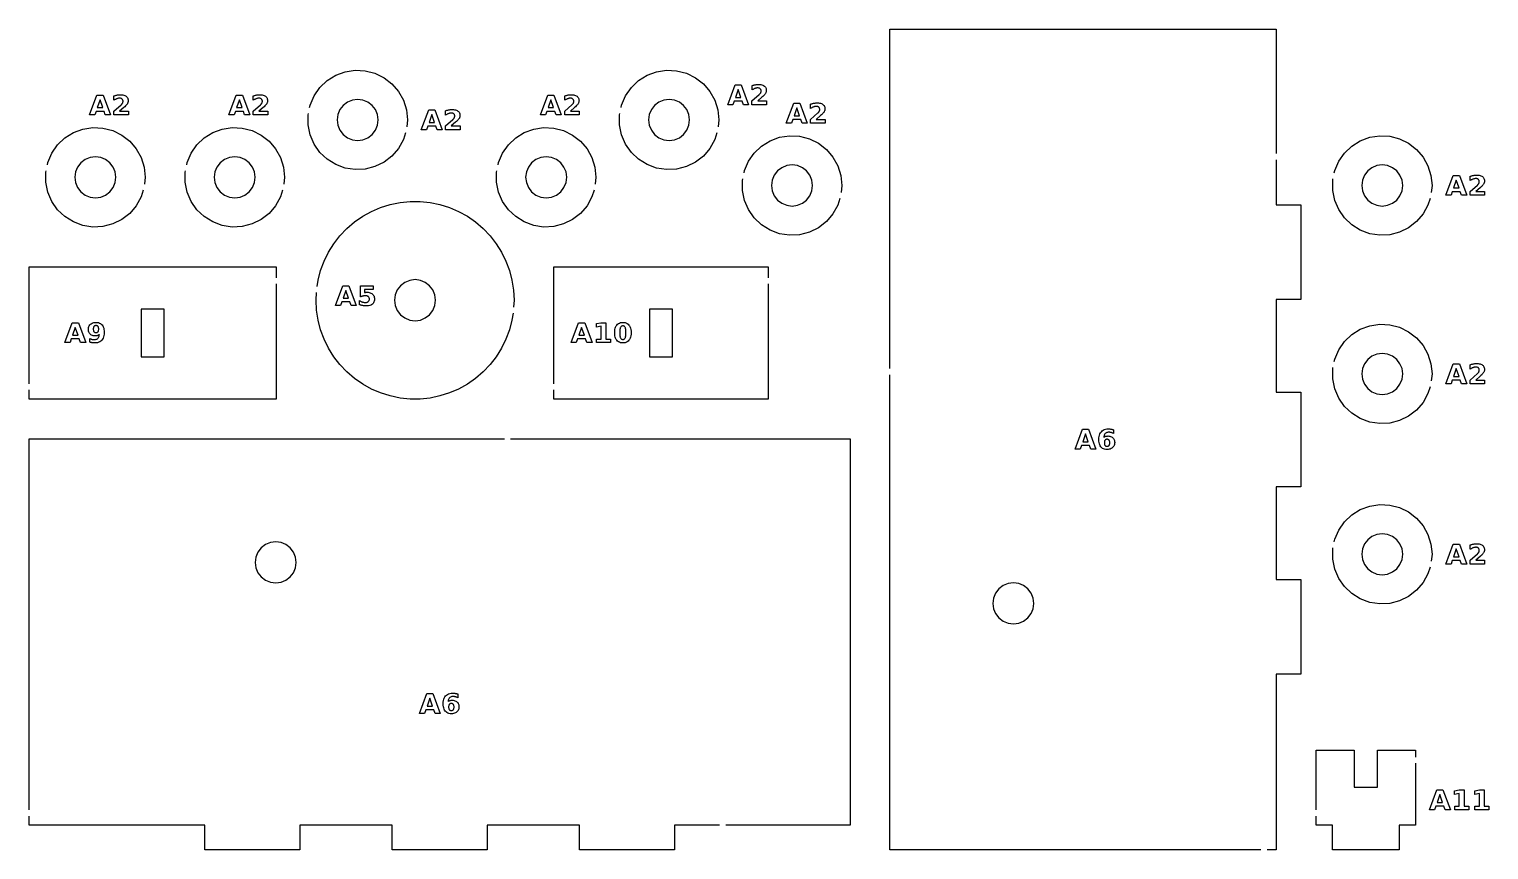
# Model space of a CAD drawing. Header units: millimetres. Extents: x 9 to 295, y 12 to 290.
# Drawn here: x 116.9 to 295, y 11.9 to 112.1 of the extents above; entities that cross this region are included whole.
import ezdxf

# ---------------------------------------------------------------- set-up
doc = ezdxf.new("R2010")
doc.units = ezdxf.units.MM
doc.layers.add('CUT', color=1, linetype='CONTINUOUS')
doc.layers.add('ENGRAVE', color=5, linetype='CONTINUOUS')

msp = doc.modelspace()

# ---------------------------------------------------------------- linework, layer by layer
at = {"layer": 'CUT', "color": 1}
for points in [[(221.925, 70.65), (221.925, 112.075), (269.075, 112.075), (269.075, 96.9)], [(151.1442, 102.5314), (151.2032, 102.8187), (151.688, 103.9484), (152.3903, 104.9573), (153.2812, 105.8043), (154.3244, 106.4545), (155.4772, 106.8814), (156.6923, 107.0676), (157.92, 107.0053), (159.11, 106.6972), (160.2137, 106.1558), (161.1857, 105.4034), (161.9865, 104.4707), (162.583, 103.3959), (162.951, 102.223), (163.0754, 101), (162.989, 100.1501)], [(189.1442, 102.5314), (189.2032, 102.8187), (189.688, 103.9484), (190.3903, 104.9573), (191.2812, 105.8043), (192.3244, 106.4545), (193.4772, 106.8814), (194.6923, 107.0676), (195.92, 107.0053), (197.11, 106.6972), (198.2137, 106.1558), (199.1857, 105.4034), (199.9865, 104.4707), (200.583, 103.3959), (200.951, 102.223), (201.0754, 101), (200.989, 100.1501)], [(162.8388, 99.4192), (162.583, 98.6041), (161.9865, 97.5293), (161.1857, 96.5966), (160.2137, 95.8442), (159.11, 95.3028), (157.92, 94.9947), (156.6923, 94.9324), (155.4772, 95.1186), (154.3244, 95.5455), (153.2812, 96.1957), (152.3903, 97.0427), (151.688, 98.0516), (151.2032, 99.1813), (150.9558, 100.3854), (150.9558, 101.6146), (150.9932, 101.7967)], [(200.8388, 99.4192), (200.583, 98.6041), (199.9865, 97.5293), (199.1857, 96.5966), (198.2137, 95.8442), (197.11, 95.3028), (195.92, 94.9947), (194.6923, 94.9324), (193.4772, 95.1186), (192.3244, 95.5455), (191.2812, 96.1957), (190.3903, 97.0427), (189.688, 98.0516), (189.2032, 99.1813), (188.9558, 100.3854), (188.9558, 101.6146), (188.9932, 101.7967)], [(119.1442, 95.5314), (119.2032, 95.8187), (119.688, 96.9484), (120.3903, 97.9573), (121.2812, 98.8043), (122.3244, 99.4545), (123.4772, 99.8814), (124.6923, 100.0676), (125.92, 100.0053), (127.11, 99.6972), (128.2137, 99.1558), (129.1857, 98.4034), (129.9865, 97.4707), (130.583, 96.3959), (130.951, 95.223), (131.0754, 94), (130.989, 93.1501)], [(136.1442, 95.5314), (136.2032, 95.8187), (136.688, 96.9484), (137.3903, 97.9573), (138.2812, 98.8043), (139.3244, 99.4545), (140.4772, 99.8814), (141.6923, 100.0676), (142.92, 100.0053), (144.11, 99.6972), (145.2137, 99.1558), (146.1857, 98.4034), (146.9865, 97.4707), (147.583, 96.3959), (147.951, 95.223), (148.0754, 94), (147.989, 93.1501)], [(174.1442, 95.5314), (174.2032, 95.8187), (174.688, 96.9484), (175.3903, 97.9573), (176.2812, 98.8043), (177.3244, 99.4545), (178.4772, 99.8814), (179.6923, 100.0676), (180.92, 100.0053), (182.11, 99.6972), (183.2137, 99.1558), (184.1857, 98.4034), (184.9865, 97.4707), (185.583, 96.3959), (185.951, 95.223), (186.0754, 94), (185.989, 93.1501)], [(204.1442, 94.5314), (204.2032, 94.8187), (204.688, 95.9484), (205.3903, 96.9573), (206.2812, 97.8043), (207.3244, 98.4545), (208.4772, 98.8814), (209.6923, 99.0676), (210.92, 99.0053), (212.11, 98.6972), (213.2137, 98.1558), (214.1857, 97.4034), (214.9865, 96.4707), (215.583, 95.3959), (215.951, 94.223), (216.0754, 93), (215.989, 92.1501)], [(276.1442, 94.5314), (276.2032, 94.8187), (276.688, 95.9484), (277.3903, 96.9573), (278.2812, 97.8043), (279.3244, 98.4545), (280.4772, 98.8814), (281.6923, 99.0676), (282.92, 99.0053), (284.11, 98.6972), (285.2137, 98.1558), (286.1857, 97.4034), (286.9865, 96.4707), (287.583, 95.3959), (287.951, 94.223), (288.0754, 93), (287.989, 92.1501)], [(130.8388, 92.4192), (130.583, 91.6041), (129.9865, 90.5293), (129.1857, 89.5966), (128.2137, 88.8442), (127.11, 88.3028), (125.92, 87.9947), (124.6923, 87.9324), (123.4772, 88.1186), (122.3244, 88.5455), (121.2812, 89.1957), (120.3903, 90.0427), (119.688, 91.0516), (119.2032, 92.1813), (118.9558, 93.3854), (118.9558, 94.6146), (118.9932, 94.7967)], [(147.8388, 92.4192), (147.583, 91.6041), (146.9865, 90.5293), (146.1857, 89.5966), (145.2137, 88.8442), (144.11, 88.3028), (142.92, 87.9947), (141.6923, 87.9324), (140.4772, 88.1186), (139.3244, 88.5455), (138.2812, 89.1957), (137.3903, 90.0427), (136.688, 91.0516), (136.2032, 92.1813), (135.9558, 93.3854), (135.9558, 94.6146), (135.9932, 94.7967)], [(185.8388, 92.4192), (185.583, 91.6041), (184.9865, 90.5293), (184.1857, 89.5966), (183.2137, 88.8442), (182.11, 88.3028), (180.92, 87.9947), (179.6923, 87.9324), (178.4772, 88.1186), (177.3244, 88.5455), (176.2812, 89.1957), (175.3903, 90.0427), (174.688, 91.0516), (174.2032, 92.1813), (173.9558, 93.3854), (173.9558, 94.6146), (173.9932, 94.7967)], [(269.075, 96.15), (269.075, 90.6464), (272.075, 90.6464), (272.075, 79.0679), (269.075, 79.0679), (269.075, 67.7893), (272.075, 67.7893), (272.075, 56.2107), (269.075, 56.2107), (269.075, 44.9321), (272.075, 44.9321), (272.075, 33.3536), (269.075, 33.3536), (269.075, 11.925), (267.95, 11.925)], [(215.8388, 91.4192), (215.583, 90.6041), (214.9865, 89.5293), (214.1857, 88.5966), (213.2137, 87.8442), (212.11, 87.3028), (210.92, 86.9947), (209.6923, 86.9324), (208.4772, 87.1186), (207.3244, 87.5455), (206.2812, 88.1957), (205.3903, 89.0427), (204.688, 90.0516), (204.2032, 91.1813), (203.9558, 92.3854), (203.9558, 93.6146), (203.9932, 93.7967)], [(287.8388, 91.4192), (287.583, 90.6041), (286.9865, 89.5293), (286.1857, 88.5966), (285.2137, 87.8442), (284.11, 87.3028), (282.92, 86.9947), (281.6923, 86.9324), (280.4772, 87.1186), (279.3244, 87.5455), (278.2812, 88.1957), (277.3903, 89.0427), (276.688, 90.0516), (276.2032, 91.1813), (275.9558, 92.3854), (275.9558, 93.6146), (275.9932, 93.7967)], [(152.0559, 80.6726), (152.1721, 81.4307), (152.4787, 82.6148), (152.9035, 83.7619), (153.4422, 84.8601), (154.0892, 85.8981), (154.8379, 86.8654), (155.6807, 87.7519), (156.6088, 88.5487), (157.6127, 89.2475), (158.6822, 89.8411), (159.8063, 90.3234), (160.9733, 90.6896), (162.1715, 90.9359), (163.3884, 91.0596), (164.6116, 91.0596), (165.8285, 90.9359), (167.0267, 90.6896), (168.1937, 90.3234), (169.3178, 89.8411), (170.3873, 89.2475), (171.3912, 88.5487), (172.3193, 87.7519), (173.1621, 86.8654), (173.9108, 85.8981), (174.5578, 84.8601), (175.0965, 83.7619), (175.5213, 82.6148), (175.8279, 81.4307), (176.0131, 80.2216), (176.0751, 79), (176.0321, 78.1529)], [(116.925, 68.8), (116.925, 83.075), (147.075, 83.075), (147.075, 81.75)], [(180.925, 68.8), (180.925, 83.075), (207.075, 83.075), (207.075, 81.75)], [(147.075, 81), (147.075, 66.925), (116.925, 66.925), (116.925, 68.05)], [(207.075, 81), (207.075, 66.925), (180.925, 66.925), (180.925, 68.05)], [(175.9564, 77.4077), (175.8279, 76.5693), (175.5213, 75.3852), (175.0965, 74.2381), (174.5578, 73.1399), (173.9108, 72.1019), (173.1621, 71.1346), (172.3193, 70.2481), (171.3912, 69.4513), (170.3873, 68.7525), (169.3178, 68.1589), (168.1937, 67.6766), (167.0267, 67.3104), (165.8285, 67.0641), (164.6116, 66.9404), (163.3884, 66.9404), (162.1715, 67.0641), (160.9733, 67.3104), (159.8063, 67.6766), (158.6822, 68.1589), (157.6127, 68.7525), (156.6088, 69.4513), (155.6807, 70.2481), (154.8379, 71.1346), (154.0892, 72.1019), (153.4422, 73.1399), (152.9035, 74.2381), (152.4787, 75.3852), (152.1721, 76.5693), (151.9869, 77.7784), (151.9249, 79), (151.972, 79.9282)], [(276.1442, 71.5314), (276.2032, 71.8187), (276.688, 72.9484), (277.3903, 73.9573), (278.2812, 74.8043), (279.3244, 75.4545), (280.4772, 75.8814), (281.6923, 76.0676), (282.92, 76.0053), (284.11, 75.6972), (285.2137, 75.1558), (286.1857, 74.4034), (286.9865, 73.4707), (287.583, 72.3959), (287.951, 71.223), (288.0754, 70), (287.989, 69.1501)], [(267.2, 11.925), (221.925, 11.925), (221.925, 69.9)], [(287.8388, 68.4192), (287.583, 67.6041), (286.9865, 66.5293), (286.1857, 65.5966), (285.2137, 64.8442), (284.11, 64.3028), (282.92, 63.9947), (281.6923, 63.9324), (280.4772, 64.1186), (279.3244, 64.5455), (278.2812, 65.1957), (277.3903, 66.0427), (276.688, 67.0516), (276.2032, 68.1813), (275.9558, 69.3854), (275.9558, 70.6146), (275.9932, 70.7967)], [(116.925, 16.8), (116.925, 62.075), (174.9, 62.075)], [(175.65, 62.075), (217.075, 62.075), (217.075, 14.925), (201.9, 14.925)], [(276.1442, 49.5314), (276.2032, 49.8187), (276.688, 50.9484), (277.3903, 51.9573), (278.2812, 52.8043), (279.3244, 53.4545), (280.4772, 53.8814), (281.6923, 54.0676), (282.92, 54.0053), (284.11, 53.6972), (285.2137, 53.1558), (286.1857, 52.4034), (286.9865, 51.4707), (287.583, 50.3959), (287.951, 49.223), (288.0754, 48), (287.989, 47.1501)], [(287.8388, 46.4192), (287.583, 45.6041), (286.9865, 44.5293), (286.1857, 43.5966), (285.2137, 42.8442), (284.11, 42.3028), (282.92, 41.9947), (281.6923, 41.9324), (280.4772, 42.1186), (279.3244, 42.5455), (278.2812, 43.1957), (277.3903, 44.0427), (276.688, 45.0516), (276.2032, 46.1813), (275.9558, 47.3854), (275.9558, 48.6146), (275.9932, 48.7967)], [(273.925, 16.8), (273.925, 24.075), (278.575, 24.075), (278.575, 19.575), (281.425, 19.575), (281.425, 24.075), (286.075, 24.075), (286.075, 23.25)], [(286.075, 22.5), (286.075, 14.925), (284.075, 14.925), (284.075, 11.925), (275.925, 11.925), (275.925, 14.925), (273.925, 14.925), (273.925, 16.05)], [(201.15, 14.925), (195.6464, 14.925), (195.6464, 11.925), (184.0679, 11.925), (184.0679, 14.925), (172.7893, 14.925), (172.7893, 11.925), (161.2107, 11.925), (161.2107, 14.925), (149.9321, 14.925), (149.9321, 11.925), (138.3536, 11.925), (138.3536, 14.925), (116.925, 14.925), (116.925, 16.05)]]:
    msp.add_lwpolyline(points, dxfattribs=at)
for points in [[(159.4207, 101.6486), (159.1703, 102.253), (158.7721, 102.7721), (158.253, 103.1703), (157.6486, 103.4207), (157, 103.5061), (156.3514, 103.4207), (155.747, 103.1703), (155.2279, 102.7721), (154.8297, 102.253), (154.5793, 101.6486), (154.4939, 101), (154.5793, 100.3514), (154.8297, 99.747), (155.2279, 99.2279), (155.747, 98.8297), (156.3514, 98.5793), (157, 98.4939), (157.6486, 98.5793), (158.253, 98.8297), (158.7721, 99.2279), (159.1703, 99.747), (159.4207, 100.3514), (159.5061, 101), (159.4207, 101.6486)], [(197.4207, 101.6486), (197.1703, 102.253), (196.7721, 102.7721), (196.253, 103.1703), (195.6486, 103.4207), (195, 103.5061), (194.3514, 103.4207), (193.747, 103.1703), (193.2279, 102.7721), (192.8297, 102.253), (192.5793, 101.6486), (192.4939, 101), (192.5793, 100.3514), (192.8297, 99.747), (193.2279, 99.2279), (193.747, 98.8297), (194.3514, 98.5793), (195, 98.4939), (195.6486, 98.5793), (196.253, 98.8297), (196.7721, 99.2279), (197.1703, 99.747), (197.4207, 100.3514), (197.5061, 101), (197.4207, 101.6486)], [(127.4207, 94.6486), (127.1703, 95.253), (126.7721, 95.7721), (126.253, 96.1703), (125.6486, 96.4207), (125, 96.5061), (124.3514, 96.4207), (123.747, 96.1703), (123.2279, 95.7721), (122.8297, 95.253), (122.5793, 94.6486), (122.4939, 94), (122.5793, 93.3514), (122.8297, 92.747), (123.2279, 92.2279), (123.747, 91.8297), (124.3514, 91.5793), (125, 91.4939), (125.6486, 91.5793), (126.253, 91.8297), (126.7721, 92.2279), (127.1703, 92.747), (127.4207, 93.3514), (127.5061, 94), (127.4207, 94.6486)], [(144.4207, 94.6486), (144.1703, 95.253), (143.7721, 95.7721), (143.253, 96.1703), (142.6486, 96.4207), (142, 96.5061), (141.3514, 96.4207), (140.747, 96.1703), (140.2279, 95.7721), (139.8297, 95.253), (139.5793, 94.6486), (139.4939, 94), (139.5793, 93.3514), (139.8297, 92.747), (140.2279, 92.2279), (140.747, 91.8297), (141.3514, 91.5793), (142, 91.4939), (142.6486, 91.5793), (143.253, 91.8297), (143.7721, 92.2279), (144.1703, 92.747), (144.4207, 93.3514), (144.5061, 94), (144.4207, 94.6486)], [(182.4207, 94.6486), (182.1703, 95.253), (181.7721, 95.7721), (181.253, 96.1703), (180.6486, 96.4207), (180, 96.5061), (179.3514, 96.4207), (178.747, 96.1703), (178.2279, 95.7721), (177.8297, 95.253), (177.5793, 94.6486), (177.4939, 94), (177.5793, 93.3514), (177.8297, 92.747), (178.2279, 92.2279), (178.747, 91.8297), (179.3514, 91.5793), (180, 91.4939), (180.6486, 91.5793), (181.253, 91.8297), (181.7721, 92.2279), (182.1703, 92.747), (182.4207, 93.3514), (182.5061, 94), (182.4207, 94.6486)], [(212.4207, 93.6486), (212.1703, 94.253), (211.7721, 94.7721), (211.253, 95.1703), (210.6486, 95.4207), (210, 95.5061), (209.3514, 95.4207), (208.747, 95.1703), (208.2279, 94.7721), (207.8297, 94.253), (207.5793, 93.6486), (207.4939, 93), (207.5793, 92.3514), (207.8297, 91.747), (208.2279, 91.2279), (208.747, 90.8297), (209.3514, 90.5793), (210, 90.4939), (210.6486, 90.5793), (211.253, 90.8297), (211.7721, 91.2279), (212.1703, 91.747), (212.4207, 92.3514), (212.5061, 93), (212.4207, 93.6486)], [(284.4207, 93.6486), (284.1703, 94.253), (283.7721, 94.7721), (283.253, 95.1703), (282.6486, 95.4207), (282, 95.5061), (281.3514, 95.4207), (280.747, 95.1703), (280.2279, 94.7721), (279.8297, 94.253), (279.5793, 93.6486), (279.4939, 93), (279.5793, 92.3514), (279.8297, 91.747), (280.2279, 91.2279), (280.747, 90.8297), (281.3514, 90.5793), (282, 90.4939), (282.6486, 90.5793), (283.253, 90.8297), (283.7721, 91.2279), (284.1703, 91.747), (284.4207, 92.3514), (284.5061, 93), (284.4207, 93.6486)], [(166.4207, 79.6486), (166.1703, 80.253), (165.7721, 80.7721), (165.253, 81.1703), (164.6486, 81.4207), (164, 81.5061), (163.3514, 81.4207), (162.747, 81.1703), (162.2279, 80.7721), (161.8297, 80.253), (161.5793, 79.6486), (161.4939, 79), (161.5793, 78.3514), (161.8297, 77.747), (162.2279, 77.2279), (162.747, 76.8297), (163.3514, 76.5793), (164, 76.4939), (164.6486, 76.5793), (165.253, 76.8297), (165.7721, 77.2279), (166.1703, 77.747), (166.4207, 78.3514), (166.5061, 79), (166.4207, 79.6486)], [(130.605, 72.105), (133.395, 72.105), (133.395, 77.895), (130.605, 77.895), (130.605, 72.105)], [(192.605, 72.105), (195.395, 72.105), (195.395, 77.895), (192.605, 77.895), (192.605, 72.105)], [(284.4207, 70.6486), (284.1703, 71.253), (283.7721, 71.7721), (283.253, 72.1703), (282.6486, 72.4207), (282, 72.5061), (281.3514, 72.4207), (280.747, 72.1703), (280.2279, 71.7721), (279.8297, 71.253), (279.5793, 70.6486), (279.4939, 70), (279.5793, 69.3514), (279.8297, 68.747), (280.2279, 68.2279), (280.747, 67.8297), (281.3514, 67.5793), (282, 67.4939), (282.6486, 67.5793), (283.253, 67.8297), (283.7721, 68.2279), (284.1703, 68.747), (284.4207, 69.3514), (284.5061, 70), (284.4207, 70.6486)], [(284.4207, 48.6486), (284.1703, 49.253), (283.7721, 49.7721), (283.253, 50.1703), (282.6486, 50.4207), (282, 50.5061), (281.3514, 50.4207), (280.747, 50.1703), (280.2279, 49.7721), (279.8297, 49.253), (279.5793, 48.6486), (279.4939, 48), (279.5793, 47.3514), (279.8297, 46.747), (280.2279, 46.2279), (280.747, 45.8297), (281.3514, 45.5793), (282, 45.4939), (282.6486, 45.5793), (283.253, 45.8297), (283.7721, 46.2279), (284.1703, 46.747), (284.4207, 47.3514), (284.5061, 48), (284.4207, 48.6486)], [(149.4207, 47.6486), (149.1703, 48.253), (148.7721, 48.7721), (148.253, 49.1703), (147.6486, 49.4207), (147, 49.5061), (146.3514, 49.4207), (145.747, 49.1703), (145.2279, 48.7721), (144.8297, 48.253), (144.5793, 47.6486), (144.4939, 47), (144.5793, 46.3514), (144.8297, 45.747), (145.2279, 45.2279), (145.747, 44.8297), (146.3514, 44.5793), (147, 44.4939), (147.6486, 44.5793), (148.253, 44.8297), (148.7721, 45.2279), (149.1703, 45.747), (149.4207, 46.3514), (149.5061, 47), (149.4207, 47.6486)], [(236.3514, 44.4207), (235.747, 44.1703), (235.2279, 43.7721), (234.8297, 43.253), (234.5793, 42.6486), (234.4939, 42), (234.5793, 41.3514), (234.8297, 40.747), (235.2279, 40.2279), (235.747, 39.8297), (236.3514, 39.5793), (237, 39.4939), (237.6486, 39.5793), (238.253, 39.8297), (238.7721, 40.2279), (239.1703, 40.747), (239.4207, 41.3514), (239.5061, 42), (239.4207, 42.6486), (239.1703, 43.253), (238.7721, 43.7721), (238.253, 44.1703), (237.6486, 44.4207), (237, 44.5061), (236.3514, 44.4207)]]:
    msp.add_lwpolyline(points, close=True, dxfattribs=at)
at = {"layer": 'ENGRAVE', "color": 5}
for points in [[(202.778, 102.8584), (202.1481, 102.8584), (203.0481, 105.2885), (203.7952, 105.2885), (204.6953, 102.8584), (204.0654, 102.8584), (203.9124, 103.3012), (202.9326, 103.3012), (202.778, 102.8584)], [(206.8745, 103.3191), (206.8745, 102.8584), (205.1086, 102.8584), (205.1086, 103.3191), (205.9956, 104.1019), (206.0335, 104.1376), (206.0679, 104.173), (206.099, 104.2081), (206.1265, 104.243), (206.1507, 104.2776), (206.1714, 104.3119), (206.1888, 104.3463), (206.203, 104.3812), (206.2141, 104.4165), (206.222, 104.4522), (206.2268, 104.4884), (206.2283, 104.5251), (206.2252, 104.5802), (206.2156, 104.6316), (206.1997, 104.6793), (206.1774, 104.7233), (206.1487, 104.7636), (206.1136, 104.8002), (206.0733, 104.832), (206.0287, 104.858), (205.9799, 104.8783), (205.927, 104.8928), (205.8698, 104.9015), (205.8084, 104.9043), (205.7588, 104.9026), (205.7077, 104.8974), (205.655, 104.8887), (205.6008, 104.8765), (205.5451, 104.8608), (205.4878, 104.8417), (205.4291, 104.8191), (205.369, 104.7931), (205.3075, 104.7638), (205.2447, 104.731), (205.1806, 104.6949), (205.1151, 104.6553), (205.1151, 105.1892), (205.1855, 105.2116), (205.2556, 105.2321), (205.3254, 105.2508), (205.395, 105.2677), (205.4643, 105.2826), (205.5334, 105.2958), (205.602, 105.307), (205.6703, 105.3161), (205.738, 105.3232), (205.8054, 105.3283), (205.8722, 105.3314), (205.9386, 105.3324), (206.0786, 105.3271), (206.2078, 105.3111), (206.3262, 105.2844), (206.4338, 105.247), (206.5306, 105.199), (206.6165, 105.1403), (206.6904, 105.0721), (206.7508, 104.9955), (206.7978, 104.9104), (206.8314, 104.817), (206.8515, 104.7151), (206.8582, 104.6049), (206.8554, 104.5394), (206.8468, 104.4755), (206.8326, 104.413), (206.8127, 104.352), (206.787, 104.2926), (206.7557, 104.2346), (206.7152, 104.1741), (206.6622, 104.1072), (206.5966, 104.0338), (206.5184, 103.9539), (206.4277, 103.8676), (206.3244, 103.7748), (205.8052, 103.3191), (206.8745, 103.3191)], [(124.9254, 101.6064), (124.2955, 101.6064), (125.1956, 104.0365), (125.9426, 104.0365), (126.8427, 101.6064), (126.2128, 101.6064), (126.0598, 102.0492), (125.08, 102.0492), (124.9254, 101.6064)], [(125.5699, 103.4668), (125.2362, 102.5), (125.9019, 102.5), (125.5699, 103.4668)], [(129.0219, 102.0671), (129.0219, 101.6064), (127.256, 101.6064), (127.256, 102.0671), (128.143, 102.8499), (128.1809, 102.8856), (128.2154, 102.921), (128.2464, 102.9561), (128.274, 102.991), (128.2981, 103.0256), (128.3188, 103.0599), (128.3362, 103.0943), (128.3504, 103.1292), (128.3615, 103.1645), (128.3694, 103.2002), (128.3742, 103.2364), (128.3758, 103.2731), (128.3726, 103.3282), (128.363, 103.3796), (128.3471, 103.4273), (128.3248, 103.4713), (128.2961, 103.5116), (128.261, 103.5482), (128.2207, 103.58), (128.1761, 103.606), (128.1274, 103.6263), (128.0744, 103.6408), (128.0172, 103.6495), (127.9558, 103.6523), (127.9062, 103.6506), (127.8551, 103.6454), (127.8024, 103.6367), (127.7482, 103.6245), (127.6925, 103.6088), (127.6352, 103.5897), (127.5765, 103.5671), (127.5164, 103.5411), (127.4549, 103.5118), (127.3922, 103.479), (127.328, 103.4429), (127.2625, 103.4033), (127.2625, 103.9372), (127.3329, 103.9596), (127.403, 103.9801), (127.4729, 103.9988), (127.5424, 104.0157), (127.6117, 104.0306), (127.6808, 104.0438), (127.7495, 104.055), (127.8177, 104.0641), (127.8855, 104.0712), (127.9528, 104.0763), (128.0196, 104.0794), (128.0861, 104.0804), (128.226, 104.0751), (128.3552, 104.0591), (128.4736, 104.0324), (128.5812, 103.995), (128.678, 103.947), (128.764, 103.8883), (128.8378, 103.8201), (128.8982, 103.7435), (128.9452, 103.6584), (128.9788, 103.565), (128.9989, 103.4631), (129.0056, 103.3529), (129.0028, 103.2874), (128.9943, 103.2235), (128.98, 103.161), (128.9601, 103.1), (128.9344, 103.0406), (128.9031, 102.9826), (128.8626, 102.9221), (128.8096, 102.8552), (128.744, 102.7818), (128.6658, 102.7019), (128.5751, 102.6156), (128.4718, 102.5228), (127.9526, 102.0671), (129.0219, 102.0671)], [(141.9254, 101.6064), (141.2955, 101.6064), (142.1956, 104.0365), (142.9426, 104.0365), (143.8427, 101.6064), (143.2128, 101.6064), (143.0598, 102.0492), (142.08, 102.0492), (141.9254, 101.6064)], [(142.5699, 103.4668), (142.2362, 102.5), (142.9019, 102.5), (142.5699, 103.4668)], [(146.0219, 102.0671), (146.0219, 101.6064), (144.256, 101.6064), (144.256, 102.0671), (145.143, 102.8499), (145.1809, 102.8856), (145.2154, 102.921), (145.2464, 102.9561), (145.274, 102.991), (145.2981, 103.0256), (145.3188, 103.0599), (145.3362, 103.0943), (145.3504, 103.1292), (145.3615, 103.1645), (145.3694, 103.2002), (145.3742, 103.2364), (145.3758, 103.2731), (145.3726, 103.3282), (145.363, 103.3796), (145.3471, 103.4273), (145.3248, 103.4713), (145.2961, 103.5116), (145.261, 103.5482), (145.2207, 103.58), (145.1761, 103.606), (145.1274, 103.6263), (145.0744, 103.6408), (145.0172, 103.6495), (144.9558, 103.6523), (144.9062, 103.6506), (144.8551, 103.6454), (144.8024, 103.6367), (144.7482, 103.6245), (144.6925, 103.6088), (144.6352, 103.5897), (144.5765, 103.5671), (144.5164, 103.5411), (144.4549, 103.5118), (144.3922, 103.479), (144.328, 103.4429), (144.2625, 103.4033), (144.2625, 103.9372), (144.3329, 103.9596), (144.403, 103.9801), (144.4729, 103.9988), (144.5424, 104.0157), (144.6117, 104.0306), (144.6808, 104.0438), (144.7495, 104.055), (144.8177, 104.0641), (144.8855, 104.0712), (144.9528, 104.0763), (145.0196, 104.0794), (145.0861, 104.0804), (145.226, 104.0751), (145.3552, 104.0591), (145.4736, 104.0324), (145.5812, 103.995), (145.678, 103.947), (145.764, 103.8883), (145.8378, 103.8201), (145.8982, 103.7435), (145.9452, 103.6584), (145.9788, 103.565), (145.9989, 103.4631), (146.0056, 103.3529), (146.0028, 103.2874), (145.9943, 103.2235), (145.98, 103.161), (145.9601, 103.1), (145.9344, 103.0406), (145.9031, 102.9826), (145.8626, 102.9221), (145.8096, 102.8552), (145.744, 102.7818), (145.6658, 102.7019), (145.5751, 102.6156), (145.4718, 102.5228), (144.9526, 102.0671), (146.0219, 102.0671)], [(179.9254, 101.6064), (179.2955, 101.6064), (180.1956, 104.0365), (180.9426, 104.0365), (181.8427, 101.6064), (181.2128, 101.6064), (181.0598, 102.0492), (180.08, 102.0492), (179.9254, 101.6064)], [(180.5699, 103.4668), (180.2362, 102.5), (180.9019, 102.5), (180.5699, 103.4668)], [(184.0219, 102.0671), (184.0219, 101.6064), (182.256, 101.6064), (182.256, 102.0671), (183.143, 102.8499), (183.1809, 102.8856), (183.2154, 102.921), (183.2464, 102.9561), (183.274, 102.991), (183.2981, 103.0256), (183.3188, 103.0599), (183.3362, 103.0943), (183.3504, 103.1292), (183.3615, 103.1645), (183.3694, 103.2002), (183.3742, 103.2364), (183.3758, 103.2731), (183.3726, 103.3282), (183.363, 103.3796), (183.3471, 103.4273), (183.3248, 103.4713), (183.2961, 103.5116), (183.261, 103.5482), (183.2207, 103.58), (183.1761, 103.606), (183.1274, 103.6263), (183.0744, 103.6408), (183.0172, 103.6495), (182.9558, 103.6523), (182.9062, 103.6506), (182.8551, 103.6454), (182.8024, 103.6367), (182.7482, 103.6245), (182.6925, 103.6088), (182.6352, 103.5897), (182.5765, 103.5671), (182.5164, 103.5411), (182.4549, 103.5118), (182.3922, 103.479), (182.328, 103.4429), (182.2625, 103.4033), (182.2625, 103.9372), (182.3329, 103.9596), (182.403, 103.9801), (182.4729, 103.9988), (182.5424, 104.0157), (182.6117, 104.0306), (182.6808, 104.0438), (182.7495, 104.055), (182.8177, 104.0641), (182.8855, 104.0712), (182.9528, 104.0763), (183.0196, 104.0794), (183.0861, 104.0804), (183.226, 104.0751), (183.3552, 104.0591), (183.4736, 104.0324), (183.5812, 103.995), (183.678, 103.947), (183.764, 103.8883), (183.8378, 103.8201), (183.8982, 103.7435), (183.9452, 103.6584), (183.9788, 103.565), (183.9989, 103.4631), (184.0056, 103.3529), (184.0028, 103.2874), (183.9943, 103.2235), (183.98, 103.161), (183.9601, 103.1), (183.9344, 103.0406), (183.9031, 102.9826), (183.8626, 102.9221), (183.8096, 102.8552), (183.744, 102.7818), (183.6658, 102.7019), (183.5751, 102.6156), (183.4718, 102.5228), (182.9526, 102.0671), (184.0219, 102.0671)], [(203.4225, 104.7188), (203.0888, 103.752), (203.7545, 103.752), (203.4225, 104.7188)], [(165.3962, 99.8), (164.7663, 99.8), (165.6663, 102.23), (166.4134, 102.23), (167.3135, 99.8), (166.6836, 99.8), (166.5306, 100.2427), (165.5508, 100.2427), (165.3962, 99.8)], [(166.0407, 101.6604), (165.707, 100.6936), (166.3727, 100.6936), (166.0407, 101.6604)], [(169.4927, 100.2606), (169.4927, 99.8), (167.7268, 99.8), (167.7268, 100.2606), (168.6138, 101.0435), (168.6517, 101.0792), (168.6861, 101.1146), (168.7172, 101.1497), (168.7447, 101.1845), (168.7689, 101.2191), (168.7896, 101.2535), (168.807, 101.2879), (168.8212, 101.3227), (168.8323, 101.358), (168.8402, 101.3938), (168.845, 101.43), (168.8465, 101.4667), (168.8434, 101.5218), (168.8338, 101.5732), (168.8179, 101.6209), (168.7956, 101.6649), (168.7669, 101.7052), (168.7318, 101.7417), (168.6915, 101.7736), (168.6469, 101.7996), (168.5981, 101.8199), (168.5452, 101.8343), (168.488, 101.843), (168.4266, 101.8459), (168.377, 101.8442), (168.3259, 101.8389), (168.2732, 101.8302), (168.219, 101.818), (168.1633, 101.8024), (168.106, 101.7832), (168.0473, 101.7607), (167.9872, 101.7347), (167.9257, 101.7053), (167.8629, 101.6726), (167.7988, 101.6364), (167.7333, 101.5969), (167.7333, 102.1307), (167.8037, 102.1531), (167.8738, 102.1737), (167.9436, 102.1924), (168.0132, 102.2092), (168.0825, 102.2242), (168.1516, 102.2373), (168.2202, 102.2485), (168.2885, 102.2577), (168.3562, 102.2648), (168.4236, 102.2699), (168.4904, 102.2729), (168.5568, 102.274), (168.6968, 102.2686), (168.826, 102.2526), (168.9444, 102.2259), (169.052, 102.1886), (169.1488, 102.1406), (169.2347, 102.0819), (169.3086, 102.0137), (169.369, 101.937), (169.416, 101.852), (169.4496, 101.7586), (169.4697, 101.6567), (169.4764, 101.5464), (169.4736, 101.481), (169.465, 101.417), (169.4508, 101.3546), (169.4309, 101.2936), (169.4052, 101.2341), (169.3739, 101.1761), (169.3334, 101.1157), (169.2804, 101.0487), (169.2148, 100.9753), (169.1366, 100.8955), (169.0459, 100.8091), (168.9426, 100.7163), (168.4234, 100.2606), (169.4927, 100.2606)], [(209.9254, 100.6064), (209.2955, 100.6064), (210.1956, 103.0365), (210.9426, 103.0365), (211.8427, 100.6064), (211.2128, 100.6064), (211.0598, 101.0492), (210.08, 101.0492), (209.9254, 100.6064)], [(210.5699, 102.4668), (210.2362, 101.5), (210.9019, 101.5), (210.5699, 102.4668)], [(214.0219, 101.0671), (214.0219, 100.6064), (212.256, 100.6064), (212.256, 101.0671), (213.143, 101.8499), (213.1809, 101.8856), (213.2154, 101.921), (213.2464, 101.9561), (213.274, 101.991), (213.2981, 102.0256), (213.3188, 102.0599), (213.3362, 102.0943), (213.3504, 102.1292), (213.3615, 102.1645), (213.3694, 102.2002), (213.3742, 102.2364), (213.3758, 102.2731), (213.3726, 102.3282), (213.363, 102.3796), (213.3471, 102.4273), (213.3248, 102.4713), (213.2961, 102.5116), (213.261, 102.5482), (213.2207, 102.58), (213.1761, 102.606), (213.1274, 102.6263), (213.0744, 102.6408), (213.0172, 102.6495), (212.9558, 102.6523), (212.9062, 102.6506), (212.8551, 102.6454), (212.8024, 102.6367), (212.7482, 102.6245), (212.6925, 102.6088), (212.6352, 102.5897), (212.5765, 102.5671), (212.5164, 102.5411), (212.4549, 102.5118), (212.3922, 102.479), (212.328, 102.4429), (212.2625, 102.4033), (212.2625, 102.9372), (212.3329, 102.9596), (212.403, 102.9801), (212.4729, 102.9988), (212.5424, 103.0157), (212.6117, 103.0306), (212.6808, 103.0438), (212.7495, 103.055), (212.8177, 103.0641), (212.8855, 103.0712), (212.9528, 103.0763), (213.0196, 103.0794), (213.0861, 103.0804), (213.226, 103.0751), (213.3552, 103.0591), (213.4736, 103.0324), (213.5812, 102.995), (213.678, 102.947), (213.764, 102.8883), (213.8378, 102.8201), (213.8982, 102.7435), (213.9452, 102.6584), (213.9788, 102.565), (213.9989, 102.4631), (214.0056, 102.3529), (214.0028, 102.2874), (213.9943, 102.2235), (213.98, 102.161), (213.9601, 102.1), (213.9344, 102.0406), (213.9031, 101.9826), (213.8626, 101.9221), (213.8096, 101.8552), (213.744, 101.7818), (213.6658, 101.7019), (213.5751, 101.6156), (213.4718, 101.5228), (212.9526, 101.0671), (214.0219, 101.0671)], [(290.3962, 91.8), (289.7663, 91.8), (290.6663, 94.23), (291.4134, 94.23), (292.3135, 91.8), (291.6836, 91.8), (291.5306, 92.2427), (290.5508, 92.2427), (290.3962, 91.8)], [(291.0407, 93.6604), (290.707, 92.6936), (291.3727, 92.6936), (291.0407, 93.6604)], [(294.4927, 92.2606), (294.4927, 91.8), (292.7268, 91.8), (292.7268, 92.2606), (293.6138, 93.0435), (293.6517, 93.0792), (293.6861, 93.1146), (293.7172, 93.1497), (293.7447, 93.1845), (293.7689, 93.2191), (293.7896, 93.2535), (293.807, 93.2879), (293.8212, 93.3227), (293.8323, 93.358), (293.8402, 93.3938), (293.845, 93.43), (293.8465, 93.4667), (293.8434, 93.5218), (293.8338, 93.5732), (293.8179, 93.6209), (293.7956, 93.6649), (293.7669, 93.7052), (293.7318, 93.7417), (293.6915, 93.7736), (293.6469, 93.7996), (293.5981, 93.8199), (293.5452, 93.8343), (293.488, 93.843), (293.4266, 93.8459), (293.377, 93.8442), (293.3259, 93.8389), (293.2732, 93.8302), (293.219, 93.818), (293.1633, 93.8024), (293.106, 93.7832), (293.0473, 93.7607), (292.9872, 93.7347), (292.9257, 93.7053), (292.8629, 93.6726), (292.7988, 93.6364), (292.7333, 93.5969), (292.7333, 94.1307), (292.8037, 94.1531), (292.8738, 94.1737), (292.9436, 94.1924), (293.0132, 94.2092), (293.0825, 94.2242), (293.1516, 94.2373), (293.2202, 94.2485), (293.2885, 94.2577), (293.3562, 94.2648), (293.4236, 94.2699), (293.4904, 94.2729), (293.5568, 94.274), (293.6968, 94.2686), (293.826, 94.2526), (293.9444, 94.2259), (294.052, 94.1886), (294.1488, 94.1406), (294.2347, 94.0819), (294.3086, 94.0137), (294.369, 93.937), (294.416, 93.852), (294.4496, 93.7586), (294.4697, 93.6567), (294.4764, 93.5464), (294.4736, 93.481), (294.465, 93.417), (294.4508, 93.3546), (294.4309, 93.2936), (294.4052, 93.2341), (294.3739, 93.1761), (294.3334, 93.1157), (294.2804, 93.0487), (294.2148, 92.9753), (294.1366, 92.8955), (294.0459, 92.8091), (293.9426, 92.7163), (293.4234, 92.2606), (294.4927, 92.2606)], [(154.9061, 78.3404), (154.2762, 78.3404), (155.1763, 80.7704), (155.9234, 80.7704), (156.8234, 78.3404), (156.1935, 78.3404), (156.0405, 78.7831), (155.0607, 78.7831), (154.9061, 78.3404)], [(155.5506, 80.2008), (155.217, 79.234), (155.8827, 79.234), (155.5506, 80.2008)], [(158.8838, 80.7704), (158.8838, 80.3098), (157.8259, 80.3098), (157.8259, 79.9338), (157.8498, 79.9401), (157.8737, 79.9459), (157.8977, 79.9511), (157.9217, 79.9559), (157.9458, 79.9602), (157.9699, 79.9639), (157.9942, 79.9672), (158.0189, 79.9698), (158.0438, 79.9719), (158.069, 79.9733), (158.0946, 79.9742), (158.1205, 79.9745), (158.2631, 79.9683), (158.3948, 79.9498), (158.5156, 79.919), (158.6254, 79.8758), (158.7243, 79.8202), (158.8122, 79.7523), (158.8878, 79.6734), (158.9497, 79.5848), (158.9978, 79.4864), (159.0321, 79.3784), (159.0527, 79.2606), (159.0596, 79.133), (159.0521, 79.0065), (159.0297, 78.8894), (158.9923, 78.7819), (158.9399, 78.6838), (158.8726, 78.5953), (158.7903, 78.5162), (158.6947, 78.448), (158.5874, 78.3923), (158.4686, 78.3489), (158.3381, 78.318), (158.1961, 78.2994), (158.0424, 78.2932), (157.9736, 78.2943), (157.905, 78.2976), (157.8367, 78.3032), (157.7686, 78.3109), (157.7007, 78.3209), (157.633, 78.3331), (157.5655, 78.3475), (157.4982, 78.3643), (157.431, 78.3833), (157.3639, 78.4047), (157.297, 78.4284), (157.2302, 78.4543), (157.2302, 78.9475), (157.2958, 78.9111), (157.3603, 78.8779), (157.4237, 78.8478), (157.4859, 78.8209), (157.547, 78.7972), (157.607, 78.7766), (157.6658, 78.7592), (157.7235, 78.745), (157.7801, 78.7339), (157.8356, 78.726), (157.8899, 78.7212), (157.9431, 78.7196), (158.0163, 78.7227), (158.0842, 78.732), (158.1467, 78.7475), (158.2039, 78.7692), (158.2556, 78.7971), (158.302, 78.8311), (158.342, 78.8705), (158.3748, 78.9142), (158.4002, 78.9624), (158.4184, 79.0149), (158.4294, 79.0718), (158.433, 79.133), (158.4294, 79.1948), (158.4184, 79.252), (158.4002, 79.3048), (158.3748, 79.353), (158.342, 79.3966), (158.302, 79.4358), (158.2556, 79.4696), (158.2039, 79.4973), (158.1467, 79.5188), (158.0842, 79.5342), (158.0163, 79.5434), (157.9431, 79.5465), (157.8976, 79.5455), (157.851, 79.5426), (157.8035, 79.5377), (157.755, 79.5309), (157.7055, 79.5222), (157.655, 79.5115), (157.6034, 79.4987), (157.5505, 79.4839), (157.4963, 79.4669), (157.4409, 79.4478), (157.3842, 79.4266), (157.3262, 79.4032), (157.3262, 80.7704), (158.8838, 80.7704)], [(121.9049, 73.825), (121.2751, 73.825), (122.1751, 76.255), (122.9222, 76.255), (123.8223, 73.825), (123.1924, 73.825), (123.0394, 74.2677), (122.0596, 74.2677), (121.9049, 73.825)], [(122.5495, 75.6854), (122.2158, 74.7186), (122.8815, 74.7186), (122.5495, 75.6854)], [(124.3551, 74.3056), (124.4039, 74.2852), (124.452, 74.2667), (124.4994, 74.2502), (124.5461, 74.2356), (124.592, 74.2229), (124.6375, 74.2123), (124.6828, 74.2035), (124.7279, 74.1967), (124.7728, 74.1918), (124.8176, 74.1889), (124.8622, 74.188), (124.9521, 74.1923), (125.0351, 74.2052), (125.1112, 74.2268), (125.1805, 74.257), (125.2429, 74.2959), (125.2984, 74.3434), (125.3469, 74.3994), (125.3883, 74.4637), (125.4225, 74.5365), (125.4496, 74.6176), (125.4695, 74.707), (125.4823, 74.8048), (125.445, 74.7788), (125.4069, 74.7551), (125.368, 74.7336), (125.3282, 74.7144), (125.2877, 74.6974), (125.2463, 74.6827), (125.2039, 74.6703), (125.1604, 74.6601), (125.1157, 74.6522), (125.0698, 74.6466), (125.0227, 74.6432), (124.9745, 74.6421), (124.8542, 74.6481), (124.742, 74.6662), (124.6378, 74.6964), (124.5415, 74.7386), (124.4533, 74.7929), (124.3731, 74.8593), (124.3032, 74.9356), (124.246, 75.0195), (124.2016, 75.111), (124.1698, 75.2102), (124.1508, 75.317), (124.1444, 75.4314), (124.1515, 75.5579), (124.1727, 75.6756), (124.2081, 75.7846), (124.2576, 75.885), (124.3213, 75.9767), (124.3991, 76.0597), (124.4888, 76.1318), (124.5882, 76.1908), (124.6972, 76.2367), (124.8158, 76.2695), (124.944, 76.2891), (125.0819, 76.2957), (125.2344, 76.2868), (125.3749, 76.2601), (125.5035, 76.2155), (125.6201, 76.1532), (125.7248, 76.073), (125.8176, 75.9751), (125.8971, 75.8608), (125.9623, 75.7318), (126.0129, 75.5881), (126.0491, 75.4296), (126.0708, 75.2564), (126.078, 75.0685), (126.0695, 74.8749), (126.0442, 74.6957), (126.0019, 74.5308), (125.9427, 74.3802), (125.8666, 74.2439), (125.7736, 74.122), (125.6659, 74.0169), (125.5456, 73.9308), (125.4127, 73.8639), (125.2673, 73.816), (125.1093, 73.7874), (124.9387, 73.7778), (124.8821, 73.7785), (124.8264, 73.7806), (124.7714, 73.7841), (124.7173, 73.789), (124.664, 73.7953), (124.6115, 73.803), (124.5596, 73.8121), (124.5081, 73.8226), (124.4569, 73.8346), (124.4061, 73.8479), (124.3556, 73.8626), (124.3055, 73.8787), (124.3055, 74.3279), (124.3551, 74.3056)], [(125.1792, 75.0608), (125.2227, 75.0756), (125.2617, 75.0963), (125.2961, 75.123), (125.326, 75.1556), (125.3514, 75.1941), (125.3722, 75.2385), (125.3883, 75.2888), (125.3998, 75.3451), (125.4067, 75.4073), (125.409, 75.4754), (125.4067, 75.543), (125.3998, 75.6049), (125.3883, 75.6609), (125.3722, 75.7112), (125.3514, 75.7557), (125.326, 75.7944), (125.2961, 75.8272), (125.2617, 75.8541), (125.2227, 75.875), (125.1792, 75.8899), (125.1312, 75.8988), (125.0786, 75.9018), (125.0261, 75.8988), (124.9781, 75.8899), (124.9346, 75.875), (124.8956, 75.8541), (124.8612, 75.8272), (124.8313, 75.7944), (124.8059, 75.7557), (124.7851, 75.7112), (124.769, 75.6609), (124.7575, 75.6049), (124.7505, 75.543), (124.7482, 75.4754), (124.7505, 75.4073), (124.7575, 75.3451), (124.769, 75.2888), (124.7851, 75.2385), (124.8059, 75.1941), (124.8313, 75.1556), (124.8612, 75.123), (124.8956, 75.0963), (124.9346, 75.0756), (124.9781, 75.0608), (125.0261, 75.0519), (125.0786, 75.049), (125.1312, 75.0519), (125.1792, 75.0608)], [(183.0487, 73.825), (183.9488, 76.255), (184.6959, 76.255), (185.5959, 73.825), (184.966, 73.825), (184.8131, 74.2677), (183.8332, 74.2677), (183.6786, 73.825), (183.0487, 73.825)], [(183.9895, 74.7186), (184.6552, 74.7186), (184.3231, 75.6854), (183.9895, 74.7186)], [(186.6896, 75.8286), (186.1215, 75.7114), (186.1215, 76.1378), (186.6863, 76.255), (187.282, 76.255), (187.282, 74.2579), (187.8354, 74.2579), (187.8354, 73.825), (186.1362, 73.825), (186.1362, 74.2579), (186.6896, 74.2579), (186.6896, 75.8286)], [(190.3291, 74.6657), (190.2929, 74.5027), (190.2423, 74.3551), (190.1772, 74.2227), (190.0976, 74.1058), (190.0048, 74.0056), (189.8998, 73.9236), (189.7827, 73.8598), (189.6535, 73.8142), (189.5121, 73.7869), (189.3587, 73.7778), (189.2047, 73.7869), (189.063, 73.8142), (188.9335, 73.8598), (188.8162, 73.9236), (188.711, 74.0056), (188.6181, 74.1058), (188.5386, 74.2227), (188.4735, 74.3551), (188.4228, 74.5027), (188.3867, 74.6657), (188.3649, 74.8439), (188.3577, 75.0376), (188.3649, 75.2317), (188.3867, 75.4104), (188.4228, 75.5737), (188.4735, 75.7215), (188.5386, 75.854), (188.6181, 75.971), (188.711, 76.0712), (188.8162, 76.1532), (188.9335, 76.217), (189.063, 76.2625), (189.2047, 76.2898), (189.3587, 76.299), (189.5121, 76.2898), (189.6535, 76.2625), (189.7827, 76.217), (189.8998, 76.1532), (190.0048, 76.0712), (190.0976, 75.971), (190.1772, 75.854), (190.2423, 75.7215), (190.2929, 75.5737), (190.3291, 75.4104), (190.3508, 75.2317), (190.358, 75.0376), (190.3508, 74.8439), (190.3291, 74.6657)], [(189.7219, 75.3163), (189.7101, 75.4308), (189.6934, 75.5304), (189.6721, 75.6149), (189.646, 75.6845), (189.6142, 75.7415), (189.5761, 75.7881), (189.5314, 75.8243), (189.4803, 75.8502), (189.4227, 75.8657), (189.3587, 75.8709), (189.2946, 75.8657), (189.237, 75.8502), (189.1858, 75.8243), (189.141, 75.7881), (189.1026, 75.7415), (189.0706, 75.6845), (189.0442, 75.6149), (189.0227, 75.5304), (189.0059, 75.4308), (188.9939, 75.3163), (188.9867, 75.1869), (188.9843, 75.0424), (188.9867, 74.8965), (188.9939, 74.7656), (189.0059, 74.6498), (189.0227, 74.5491), (189.0442, 74.4635), (189.0706, 74.393), (189.1026, 74.3353), (189.141, 74.2881), (189.1858, 74.2514), (189.237, 74.2252), (189.2946, 74.2095), (189.3587, 74.2042), (189.4223, 74.2095), (189.4795, 74.2252), (189.5304, 74.2514), (189.575, 74.2881), (189.6132, 74.3353), (189.6451, 74.393), (189.6715, 74.4635), (189.6931, 74.5491), (189.7098, 74.6498), (189.7218, 74.7656), (189.729, 74.8965), (189.7314, 75.0424), (189.729, 75.1869), (189.7219, 75.3163)], [(294.4927, 69.2606), (294.4927, 68.8), (292.7268, 68.8), (292.7268, 69.2606), (293.6138, 70.0435), (293.6517, 70.0792), (293.6861, 70.1146), (293.7172, 70.1497), (293.7447, 70.1845), (293.7689, 70.2191), (293.7896, 70.2535), (293.807, 70.2879), (293.8212, 70.3227), (293.8323, 70.358), (293.8402, 70.3938), (293.845, 70.43), (293.8465, 70.4667), (293.8434, 70.5218), (293.8338, 70.5732), (293.8179, 70.6209), (293.7956, 70.6649), (293.7669, 70.7052), (293.7318, 70.7417), (293.6915, 70.7736), (293.6469, 70.7996), (293.5981, 70.8199), (293.5452, 70.8343), (293.488, 70.843), (293.4266, 70.8459), (293.377, 70.8442), (293.3259, 70.8389), (293.2732, 70.8302), (293.219, 70.818), (293.1633, 70.8024), (293.106, 70.7832), (293.0473, 70.7607), (292.9872, 70.7347), (292.9257, 70.7053), (292.8629, 70.6726), (292.7988, 70.6364), (292.7333, 70.5969), (292.7333, 71.1307), (292.8037, 71.1531), (292.8738, 71.1737), (292.9436, 71.1924), (293.0132, 71.2092), (293.0825, 71.2242), (293.1516, 71.2373), (293.2202, 71.2485), (293.2885, 71.2577), (293.3562, 71.2648), (293.4236, 71.2699), (293.4904, 71.2729), (293.5568, 71.274), (293.6968, 71.2686), (293.826, 71.2526), (293.9444, 71.2259), (294.052, 71.1886), (294.1488, 71.1406), (294.2347, 71.0819), (294.3086, 71.0137), (294.369, 70.937), (294.416, 70.852), (294.4496, 70.7586), (294.4697, 70.6567), (294.4764, 70.5464), (294.4736, 70.481), (294.465, 70.417), (294.4508, 70.3546), (294.4309, 70.2936), (294.4052, 70.2341), (294.3739, 70.1761), (294.3334, 70.1157), (294.2804, 70.0487), (294.2148, 69.9753), (294.1366, 69.8955), (294.0459, 69.8091), (293.9426, 69.7163), (293.4234, 69.2606), (294.4927, 69.2606)], [(290.3962, 68.8), (289.7663, 68.8), (290.6663, 71.23), (291.4134, 71.23), (292.3135, 68.8), (291.6836, 68.8), (291.5306, 69.2427), (290.5508, 69.2427), (290.3962, 68.8)], [(291.0407, 70.6604), (290.707, 69.6936), (291.3727, 69.6936), (291.0407, 70.6604)], [(245.1549, 60.825), (244.5251, 60.825), (245.4251, 63.255), (246.1722, 63.255), (247.0723, 60.825), (246.4424, 60.825), (246.2894, 61.2677), (245.3096, 61.2677), (245.1549, 60.825)], [(245.7995, 62.6854), (245.4658, 61.7186), (246.1315, 61.7186), (245.7995, 62.6854)], [(249.1516, 62.7657), (249.1016, 62.7869), (249.0525, 62.806), (249.0045, 62.823), (248.9574, 62.8378), (248.9113, 62.8506), (248.8659, 62.8612), (248.8209, 62.87), (248.7762, 62.8768), (248.7319, 62.8817), (248.688, 62.8846), (248.6444, 62.8855), (248.5545, 62.8812), (248.4715, 62.8683), (248.3954, 62.8467), (248.3261, 62.8165), (248.2637, 62.7776), (248.2082, 62.7301), (248.1597, 62.6741), (248.1185, 62.6098), (248.0845, 62.537), (248.0577, 62.4559), (248.0382, 62.3665), (248.0259, 62.2687), (248.0622, 62.2942), (248.0995, 62.3174), (248.1378, 62.3385), (248.1771, 62.3573), (248.2174, 62.3739), (248.2587, 62.3883), (248.3011, 62.4005), (248.3447, 62.4105), (248.3897, 62.4182), (248.4359, 62.4238), (248.4834, 62.4271), (248.5321, 62.4282), (248.6523, 62.4221), (248.7646, 62.404), (248.8688, 62.3737), (248.965, 62.3313), (249.0533, 62.2767), (249.1335, 62.2101), (249.2034, 62.1336), (249.2605, 62.0497), (249.305, 61.9582), (249.3368, 61.8593), (249.3558, 61.7528), (249.3622, 61.6388), (249.3551, 61.5129), (249.3338, 61.3957), (249.2983, 61.287), (249.2486, 61.1871), (249.1847, 61.0957), (249.1066, 61.013), (249.0166, 60.9411), (248.9169, 60.8823), (248.8076, 60.8366), (248.6885, 60.8039), (248.5598, 60.7843), (248.4214, 60.7778), (248.2695, 60.7867), (248.1294, 60.8133), (248.0013, 60.8578), (247.885, 60.9199), (247.7807, 60.9999), (247.6882, 61.0976), (247.6089, 61.2117), (247.544, 61.3406), (247.4935, 61.4844), (247.4574, 61.6431), (247.4358, 61.8166), (247.4286, 62.005), (247.437, 62.1986), (247.4623, 62.3778), (247.5045, 62.5427), (247.5635, 62.6933), (247.6394, 62.8296), (247.7321, 62.9515), (247.8396, 63.0566), (247.9595, 63.1427), (248.092, 63.2096), (248.237, 63.2575), (248.3946, 63.2861), (248.5646, 63.2957), (248.6203, 63.295), (248.6753, 63.2928), (248.7299, 63.2892), (248.7838, 63.2841), (248.8373, 63.2776), (248.8902, 63.2697), (248.9427, 63.2603), (248.9951, 63.2494), (249.0472, 63.2371), (249.0992, 63.2234), (249.151, 63.2082), (249.2027, 63.1915), (249.2027, 62.7423), (249.1516, 62.7657)], [(248.3275, 62.0127), (248.2841, 61.9979), (248.2453, 61.9772), (248.211, 61.9505), (248.1813, 61.9179), (248.1562, 61.8794), (248.1357, 61.835), (248.1197, 61.7847), (248.1083, 61.7284), (248.1014, 61.6662), (248.0992, 61.5981), (248.1014, 61.53), (248.1083, 61.4678), (248.1197, 61.4115), (248.1357, 61.3612), (248.1562, 61.3168), (248.1813, 61.2783), (248.211, 61.2457), (248.2453, 61.2191), (248.2841, 61.1983), (248.3275, 61.1835), (248.3754, 61.1746), (248.4279, 61.1717), (248.4809, 61.1746), (248.5293, 61.1835), (248.573, 61.1983), (248.612, 61.2191), (248.6464, 61.2457), (248.6761, 61.2783), (248.7013, 61.3168), (248.7218, 61.3612), (248.7378, 61.4115), (248.7492, 61.4678), (248.7561, 61.53), (248.7583, 61.5981), (248.7561, 61.6662), (248.7492, 61.7284), (248.7378, 61.7847), (248.7218, 61.835), (248.7013, 61.8794), (248.6761, 61.9179), (248.6464, 61.9505), (248.612, 61.9772), (248.573, 61.9979), (248.5293, 62.0127), (248.4809, 62.0216), (248.4279, 62.0245), (248.3754, 62.0216), (248.3275, 62.0127)], [(290.3962, 46.8), (289.7663, 46.8), (290.6663, 49.23), (291.4134, 49.23), (292.3135, 46.8), (291.6836, 46.8), (291.5306, 47.2427), (290.5508, 47.2427), (290.3962, 46.8)], [(291.0407, 48.6604), (290.707, 47.6936), (291.3727, 47.6936), (291.0407, 48.6604)], [(294.4927, 47.2606), (294.4927, 46.8), (292.7268, 46.8), (292.7268, 47.2606), (293.6138, 48.0435), (293.6517, 48.0792), (293.6861, 48.1146), (293.7172, 48.1497), (293.7447, 48.1845), (293.7689, 48.2191), (293.7896, 48.2535), (293.807, 48.2879), (293.8212, 48.3227), (293.8323, 48.358), (293.8402, 48.3938), (293.845, 48.43), (293.8465, 48.4667), (293.8434, 48.5218), (293.8338, 48.5732), (293.8179, 48.6209), (293.7956, 48.6649), (293.7669, 48.7052), (293.7318, 48.7417), (293.6915, 48.7736), (293.6469, 48.7996), (293.5981, 48.8199), (293.5452, 48.8343), (293.488, 48.843), (293.4266, 48.8459), (293.377, 48.8442), (293.3259, 48.8389), (293.2732, 48.8302), (293.219, 48.818), (293.1633, 48.8024), (293.106, 48.7832), (293.0473, 48.7607), (292.9872, 48.7347), (292.9257, 48.7053), (292.8629, 48.6726), (292.7988, 48.6364), (292.7333, 48.5969), (292.7333, 49.1307), (292.8037, 49.1531), (292.8738, 49.1737), (292.9436, 49.1924), (293.0132, 49.2092), (293.0825, 49.2242), (293.1516, 49.2373), (293.2202, 49.2485), (293.2885, 49.2577), (293.3562, 49.2648), (293.4236, 49.2699), (293.4904, 49.2729), (293.5568, 49.274), (293.6968, 49.2686), (293.826, 49.2526), (293.9444, 49.2259), (294.052, 49.1886), (294.1488, 49.1406), (294.2347, 49.0819), (294.3086, 49.0137), (294.369, 48.937), (294.416, 48.852), (294.4496, 48.7586), (294.4697, 48.6567), (294.4764, 48.5464), (294.4736, 48.481), (294.465, 48.417), (294.4508, 48.3546), (294.4309, 48.2936), (294.4052, 48.2341), (294.3739, 48.1761), (294.3334, 48.1157), (294.2804, 48.0487), (294.2148, 47.9753), (294.1366, 47.8955), (294.0459, 47.8091), (293.9426, 47.7163), (293.4234, 47.2606), (294.4927, 47.2606)], [(165.1549, 28.575), (164.5251, 28.575), (165.4251, 31.005), (166.1722, 31.005), (167.0723, 28.575), (166.4424, 28.575), (166.2894, 29.0177), (165.3096, 29.0177), (165.1549, 28.575)], [(165.7995, 30.4354), (165.4658, 29.4686), (166.1315, 29.4686), (165.7995, 30.4354)], [(169.1516, 30.5157), (169.1016, 30.5369), (169.0525, 30.556), (169.0045, 30.573), (168.9574, 30.5878), (168.9113, 30.6006), (168.8659, 30.6112), (168.8209, 30.62), (168.7762, 30.6268), (168.7319, 30.6317), (168.688, 30.6346), (168.6444, 30.6355), (168.5545, 30.6312), (168.4715, 30.6183), (168.3954, 30.5967), (168.3261, 30.5665), (168.2637, 30.5276), (168.2082, 30.4801), (168.1597, 30.4241), (168.1185, 30.3598), (168.0845, 30.287), (168.0577, 30.2059), (168.0382, 30.1165), (168.0259, 30.0187), (168.0622, 30.0442), (168.0995, 30.0674), (168.1378, 30.0885), (168.1771, 30.1073), (168.2174, 30.1239), (168.2587, 30.1383), (168.3011, 30.1505), (168.3447, 30.1605), (168.3897, 30.1682), (168.4359, 30.1738), (168.4834, 30.1771), (168.5321, 30.1782), (168.6523, 30.1721), (168.7646, 30.154), (168.8688, 30.1237), (168.965, 30.0813), (169.0533, 30.0267), (169.1335, 29.9601), (169.2034, 29.8836), (169.2605, 29.7997), (169.305, 29.7082), (169.3368, 29.6093), (169.3558, 29.5028), (169.3622, 29.3888), (169.3551, 29.2629), (169.3338, 29.1457), (169.2983, 29.037), (169.2486, 28.9371), (169.1847, 28.8457), (169.1066, 28.763), (169.0166, 28.6911), (168.9169, 28.6323), (168.8076, 28.5866), (168.6885, 28.5539), (168.5598, 28.5343), (168.4214, 28.5278), (168.2695, 28.5367), (168.1294, 28.5633), (168.0013, 28.6078), (167.885, 28.6699), (167.7807, 28.7499), (167.6882, 28.8476), (167.6089, 28.9617), (167.544, 29.0906), (167.4935, 29.2344), (167.4574, 29.3931), (167.4358, 29.5666), (167.4286, 29.755), (167.437, 29.9486), (167.4623, 30.1278), (167.5045, 30.2927), (167.5635, 30.4433), (167.6394, 30.5796), (167.7321, 30.7015), (167.8396, 30.8066), (167.9595, 30.8927), (168.092, 30.9596), (168.237, 31.0075), (168.3946, 31.0361), (168.5646, 31.0457), (168.6203, 31.045), (168.6753, 31.0428), (168.7299, 31.0392), (168.7838, 31.0341), (168.8373, 31.0276), (168.8902, 31.0197), (168.9427, 31.0103), (168.9951, 30.9994), (169.0472, 30.9871), (169.0992, 30.9734), (169.151, 30.9582), (169.2027, 30.9415), (169.2027, 30.4923), (169.1516, 30.5157)], [(168.3275, 29.7627), (168.2841, 29.7479), (168.2453, 29.7272), (168.211, 29.7005), (168.1813, 29.6679), (168.1562, 29.6294), (168.1357, 29.585), (168.1197, 29.5347), (168.1083, 29.4784), (168.1014, 29.4162), (168.0992, 29.3481), (168.1014, 29.28), (168.1083, 29.2178), (168.1197, 29.1615), (168.1357, 29.1112), (168.1562, 29.0668), (168.1813, 29.0283), (168.211, 28.9957), (168.2453, 28.9691), (168.2841, 28.9483), (168.3275, 28.9335), (168.3754, 28.9246), (168.4279, 28.9217), (168.4809, 28.9246), (168.5293, 28.9335), (168.573, 28.9483), (168.612, 28.9691), (168.6464, 28.9957), (168.6761, 29.0283), (168.7013, 29.0668), (168.7218, 29.1112), (168.7378, 29.1615), (168.7492, 29.2178), (168.7561, 29.28), (168.7583, 29.3481), (168.7561, 29.4162), (168.7492, 29.4784), (168.7378, 29.5347), (168.7218, 29.585), (168.7013, 29.6294), (168.6761, 29.6679), (168.6464, 29.7005), (168.612, 29.7272), (168.573, 29.7479), (168.5293, 29.7627), (168.4809, 29.7716), (168.4279, 29.7745), (168.3754, 29.7716), (168.3275, 29.7627)], [(288.3962, 16.8), (287.7663, 16.8), (288.6663, 19.23), (289.4134, 19.23), (290.3135, 16.8), (289.6836, 16.8), (289.5306, 17.2427), (288.5508, 17.2427), (288.3962, 16.8)], [(289.0407, 18.6604), (288.707, 17.6936), (289.3727, 17.6936), (289.0407, 18.6604)], [(291.4071, 18.8036), (290.8391, 18.6864), (290.8391, 19.1128), (291.4038, 19.23), (291.9995, 19.23), (291.9995, 17.2329), (292.5529, 17.2329), (292.5529, 16.8), (290.8537, 16.8), (290.8537, 17.2329), (291.4071, 17.2329), (291.4071, 18.8036)], [(293.8598, 18.8036), (293.2917, 18.6864), (293.2917, 19.1128), (293.8565, 19.23), (294.4522, 19.23), (294.4522, 17.2329), (295.0056, 17.2329), (295.0056, 16.8), (293.3064, 16.8), (293.3064, 17.2329), (293.8598, 17.2329), (293.8598, 18.8036)]]:
    msp.add_lwpolyline(points, close=True, dxfattribs=at)

doc.saveas('drawing.dxf')
